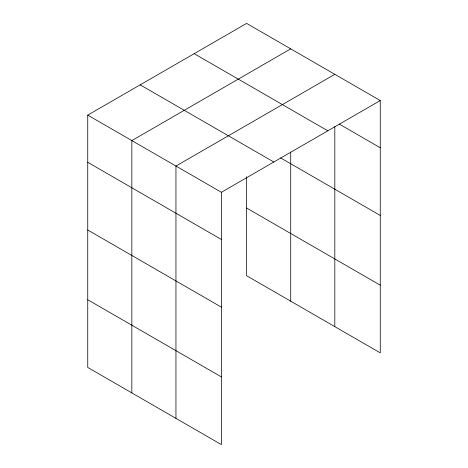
<?xml version="1.0" encoding="UTF-8"?>
<svg xmlns="http://www.w3.org/2000/svg" width="468" height="468" viewBox="0 0 468 468"><rect width="100%" height="100%" fill="white"/><g stroke="black" fill="none" stroke-linecap="round" stroke-linejoin="round"><path stroke-width="0.7" d="M290.716 152.1L290.716 301.181M334.819 126.606L334.819 326.646M246.613 176.787L246.613 275.722L380.256 352.878L380.256 100.556L246.613 23.4L87.744 115.122L87.744 367.444L221.387 444.6L221.387 192.278L87.744 115.122M290.716 48.859L131.847 140.587L131.847 392.904M334.819 74.324L175.95 166.046L175.95 418.369M221.387 192.278L380.256 100.556M339.236 124.061L380.256 147.748M194.185 53.668L327.828 130.824M280.636 157.927L380.256 215.438M140.172 84.854L273.815 162.01M246.613 208.026L380.256 285.182M87.744 162.314L221.387 239.47M87.744 230.004L221.387 307.16M87.744 299.748L221.387 376.91"/></g></svg>
